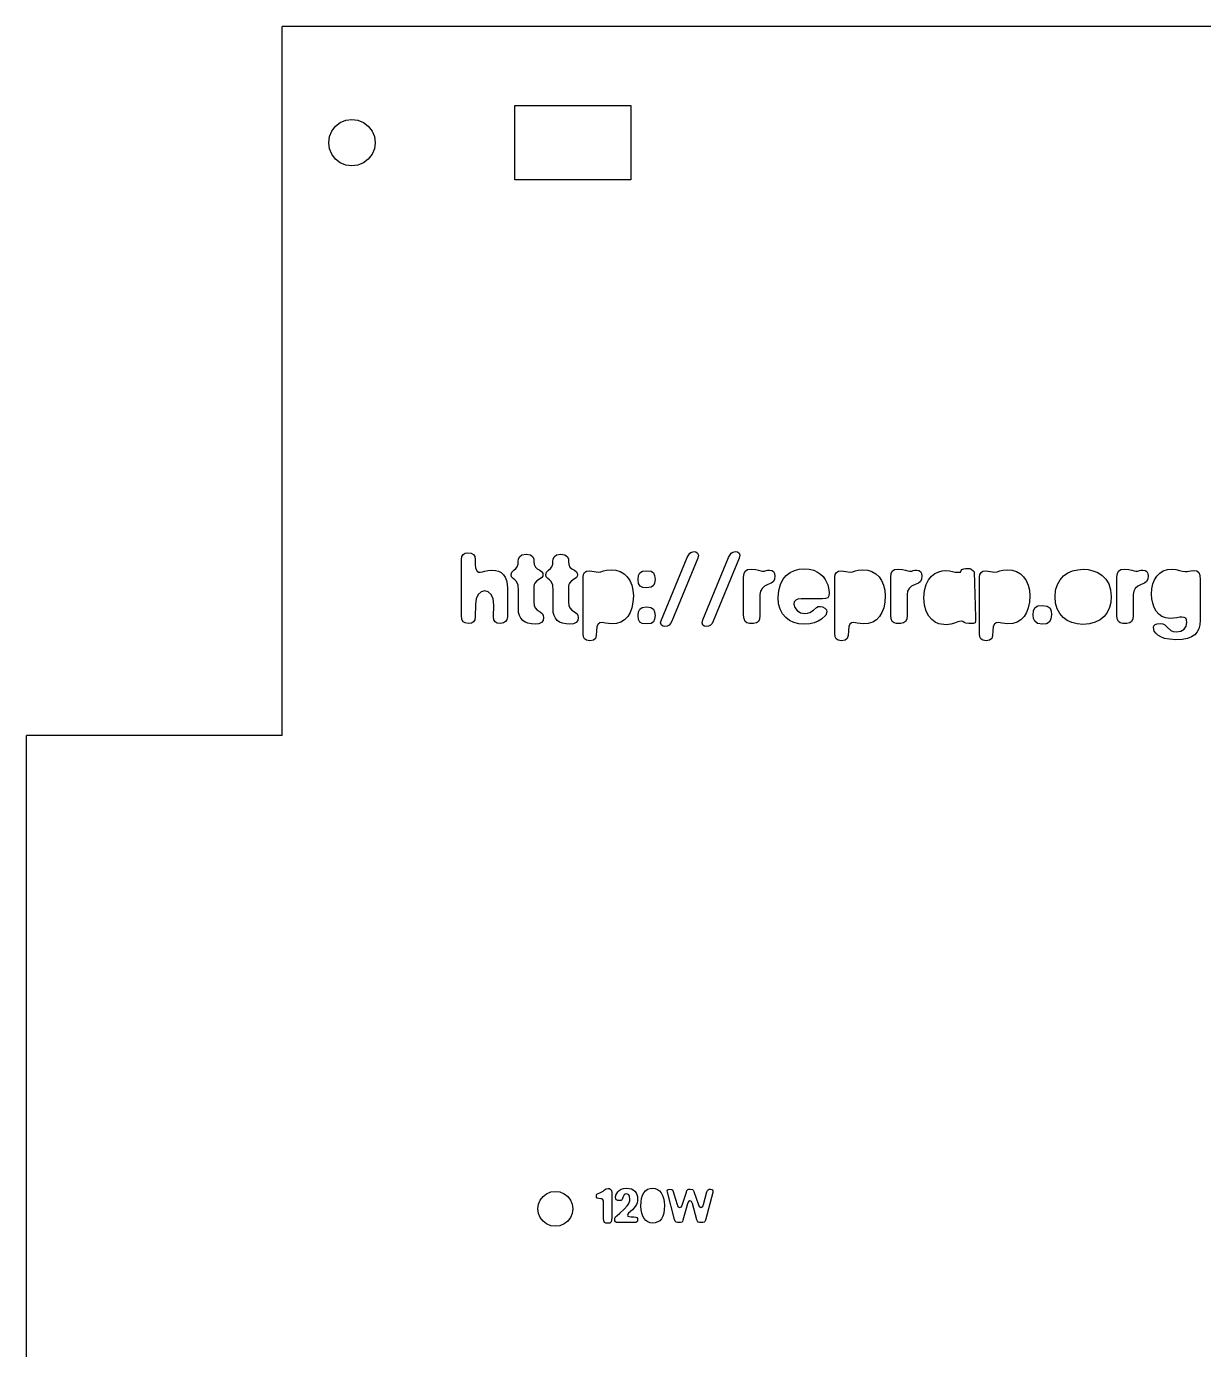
# Model space of a CAD drawing. Header units: metres. Extents: x 641 to 1235, y -1361 to -1021.
# Drawn here: x 640.9 to 742.1, y -1134.9 to -1021 of the extents above; entities that cross this region are included whole.
import ezdxf

# ---------------------------------------------------------------- set-up
doc = ezdxf.new("R2010")
doc.units = ezdxf.units.M

msp = doc.modelspace()

# ---------------------------------------------------------------- linework, layer by layer
at = {"layer": 'COMPONENT1'}
for p, q in [((690.37, -1121.31, 0), (690.47, -1121.24, 0)), ((690.47, -1121.24, 0), (690.58, -1121.14, 0)), ((690.58, -1121.14, 0), (690.72, -1121.06, 0)), ((690.72, -1121.06, 0), (690.91, -1121.02, 0)), ((690.91, -1121.02, 0), (691.01, -1121.03, 0)), ((691.01, -1121.03, 0), (691.09, -1121.07, 0)), ((691.09, -1121.07, 0), (691.15, -1121.13, 0)), ((691.15, -1121.13, 0), (691.18, -1121.2, 0)), ((691.18, -1121.2, 0), (691.21, -1121.38, 0)), ((691.73, -1121.32, 0), (691.86, -1121.2, 0)), ((691.86, -1121.2, 0), (692.02, -1121.09, 0)), ((692.02, -1121.09, 0), (692.23, -1121.02, 0)), ((692.23, -1121.02, 0), (692.49, -1121, 0)), ((692.49, -1121, 0), (692.71, -1121.01, 0)), ((692.71, -1121.01, 0), (692.9, -1121.06, 0)), ((692.9, -1121.06, 0), (693.06, -1121.14, 0)), ((693.06, -1121.14, 0), (693.2, -1121.25, 0)), ((693.2, -1121.25, 0), (693.3, -1121.38, 0)), ((693.98, -1121.38, 0), (694.13, -1121.21, 0)), ((694.13, -1121.21, 0), (694.3, -1121.09, 0)), ((694.3, -1121.09, 0), (694.51, -1121.02, 0)), ((694.51, -1121.02, 0), (694.74, -1120.99, 0)), ((694.74, -1120.99, 0), (694.96, -1121.02, 0)), ((694.96, -1121.02, 0), (695.16, -1121.1, 0)), ((695.16, -1121.1, 0), (695.33, -1121.22, 0)), ((695.33, -1121.22, 0), (695.47, -1121.4, 0)), ((695.99, -1121.22, 0), (696.02, -1121.14, 0)), ((696, -1121.33, 0), (695.99, -1121.22, 0)), ((696.02, -1121.14, 0), (696.1, -1121.1, 0)), ((696.1, -1121.1, 0), (696.21, -1121.08, 0)), ((696.21, -1121.08, 0), (696.35, -1121.1, 0)), ((696.35, -1121.1, 0), (696.44, -1121.15, 0)), ((696.44, -1121.15, 0), (696.5, -1121.27, 0)), ((696.5, -1121.27, 0), (696.55, -1121.47, 0)), ((697.63, -1121.34, 0), (697.68, -1121.2, 0)), ((697.68, -1121.2, 0), (697.75, -1121.12, 0)), ((697.75, -1121.12, 0), (697.85, -1121.09, 0)), ((697.85, -1121.09, 0), (697.96, -1121.08, 0)), ((697.96, -1121.08, 0), (698.15, -1121.12, 0)), ((698.15, -1121.12, 0), (698.22, -1121.17, 0)), ((698.22, -1121.17, 0), (698.27, -1121.28, 0)), ((698.27, -1121.28, 0), (698.67, -1122.43, 0)), ((699.4, -1121.31, 0), (699.45, -1121.2, 0)), ((699.45, -1121.2, 0), (699.51, -1121.13, 0)), ((699.51, -1121.13, 0), (699.6, -1121.09, 0)), ((699.6, -1121.09, 0), (699.71, -1121.08, 0)), ((699.71, -1121.08, 0), (699.82, -1121.1, 0)), ((699.82, -1121.1, 0), (699.89, -1121.15, 0)), ((699.89, -1121.15, 0), (699.92, -1121.23, 0)), ((699.92, -1121.23, 0), (699.9, -1121.36, 0)), ((689.89, -1121.65, 0), (689.9, -1121.58, 0)), ((689.9, -1121.77, 0), (689.89, -1121.65, 0)), ((689.9, -1121.58, 0), (689.93, -1121.52, 0)), ((689.95, -1121.84, 0), (689.9, -1121.77, 0)), ((689.93, -1121.52, 0), (690.04, -1121.45, 0)), ((690.1, -1121.89, 0), (689.95, -1121.84, 0)), ((690.04, -1121.45, 0), (690.19, -1121.39, 0)), ((690.27, -1121.9, 0), (690.1, -1121.89, 0)), ((690.19, -1121.39, 0), (690.37, -1121.31, 0)), ((690.35, -1121.91, 0), (690.27, -1121.9, 0)), ((690.41, -1121.94, 0), (690.35, -1121.91, 0)), ((690.47, -1122.03, 0), (690.41, -1121.94, 0)), ((690.5, -1122.11, 0), (690.47, -1122.03, 0)), ((690.5, -1122.32, 0), (690.5, -1122.11, 0)), ((690.5, -1123.6, 0), (690.5, -1122.32, 0)), ((691.21, -1121.38, 0), (691.21, -1121.58, 0)), ((691.21, -1121.58, 0), (691.21, -1123.55, 0)), ((691.53, -1121.8, 0), (691.57, -1121.59, 0)), ((691.55, -1121.91, 0), (691.53, -1121.8, 0)), ((691.62, -1121.99, 0), (691.55, -1121.91, 0)), ((691.57, -1121.59, 0), (691.64, -1121.45, 0)), ((691.73, -1122.04, 0), (691.62, -1121.99, 0)), ((691.64, -1121.45, 0), (691.73, -1121.32, 0)), ((691.89, -1122.06, 0), (691.73, -1122.04, 0)), ((692.02, -1122.04, 0), (691.89, -1122.06, 0)), ((692.1, -1121.98, 0), (692.02, -1122.04, 0)), ((692.15, -1121.89, 0), (692.1, -1121.98, 0)), ((692.17, -1121.79, 0), (692.15, -1121.89, 0)), ((692.21, -1121.67, 0), (692.17, -1121.79, 0)), ((692.28, -1121.57, 0), (692.21, -1121.67, 0)), ((692.37, -1121.51, 0), (692.28, -1121.57, 0)), ((692.47, -1121.49, 0), (692.37, -1121.51, 0)), ((692.58, -1121.51, 0), (692.47, -1121.49, 0)), ((692.55, -1122.5, 0), (692.65, -1122.36, 0)), ((692.67, -1121.58, 0), (692.58, -1121.51, 0)), ((692.65, -1122.36, 0), (692.72, -1122.22, 0)), ((692.74, -1121.72, 0), (692.67, -1121.58, 0)), ((692.72, -1122.22, 0), (692.76, -1122.07, 0)), ((692.77, -1121.93, 0), (692.74, -1121.72, 0)), ((692.76, -1122.07, 0), (692.77, -1121.93, 0)), ((693.33, -1122.41, 0), (693.24, -1122.56, 0)), ((693.3, -1121.38, 0), (693.38, -1121.53, 0)), ((693.39, -1122.25, 0), (693.33, -1122.41, 0)), ((693.38, -1121.53, 0), (693.42, -1121.7, 0)), ((693.43, -1122.07, 0), (693.39, -1122.25, 0)), ((693.42, -1121.7, 0), (693.44, -1121.87, 0)), ((693.44, -1121.87, 0), (693.43, -1122.07, 0)), ((693.71, -1122.54, 0), (693.73, -1122.18, 0)), ((693.73, -1122.18, 0), (693.78, -1121.87, 0)), ((693.78, -1121.87, 0), (693.86, -1121.6, 0)), ((693.86, -1121.6, 0), (693.98, -1121.38, 0)), ((695.47, -1121.4, 0), (695.59, -1121.61, 0)), ((695.59, -1121.61, 0), (695.67, -1121.86, 0)), ((695.67, -1121.86, 0), (695.73, -1122.15, 0)), ((695.73, -1122.15, 0), (695.74, -1122.47, 0)), ((696.61, -1123.68, 0), (696, -1121.33, 0)), ((696.55, -1121.47, 0), (696.84, -1122.41, 0)), ((696.84, -1122.41, 0), (696.88, -1122.51, 0)), ((697.25, -1122.52, 0), (697.29, -1122.38, 0)), ((697.29, -1122.38, 0), (697.63, -1121.34, 0)), ((697.72, -1122.33, 0), (697.34, -1123.75, 0)), ((697.78, -1122.19, 0), (697.72, -1122.33, 0)), ((697.84, -1122.12, 0), (697.78, -1122.19, 0)), ((697.9, -1122.09, 0), (697.84, -1122.12, 0)), ((697.94, -1122.09, 0), (697.9, -1122.09, 0)), ((698.01, -1122.1, 0), (697.94, -1122.09, 0)), ((698.07, -1122.15, 0), (698.01, -1122.1, 0)), ((698.16, -1122.32, 0), (698.07, -1122.15, 0)), ((698.53, -1123.72, 0), (698.16, -1122.32, 0)), ((698.67, -1122.43, 0), (698.71, -1122.52, 0)), ((699.07, -1122.51, 0), (699.1, -1122.41, 0)), ((699.1, -1122.41, 0), (699.4, -1121.31, 0)), ((699.9, -1121.36, 0), (699.28, -1123.74, 0)), ((691.21, -1123.55, 0), (691.2, -1123.76, 0)), ((691.49, -1123.57, 0), (691.54, -1123.46, 0)), ((691.54, -1123.46, 0), (691.67, -1123.33, 0)), ((691.67, -1123.33, 0), (691.91, -1123.13, 0)), ((691.91, -1123.13, 0), (692.28, -1122.8, 0)), ((692.28, -1122.8, 0), (692.55, -1122.5, 0)), ((692.59, -1123.23, 0), (692.57, -1123.31, 0)), ((692.57, -1123.31, 0), (692.6, -1123.4, 0)), ((692.66, -1123.15, 0), (692.59, -1123.23, 0)), ((692.6, -1123.4, 0), (692.71, -1123.44, 0)), ((692.99, -1122.85, 0), (692.66, -1123.15, 0)), ((692.71, -1123.44, 0), (692.88, -1123.46, 0)), ((692.88, -1123.46, 0), (693.12, -1123.46, 0)), ((693.24, -1122.56, 0), (692.99, -1122.85, 0)), ((693.12, -1123.46, 0), (693.27, -1123.48, 0)), ((693.27, -1123.48, 0), (693.37, -1123.53, 0)), ((693.37, -1123.53, 0), (693.42, -1123.61, 0)), ((693.73, -1122.86, 0), (693.71, -1122.54, 0)), ((693.79, -1123.14, 0), (693.73, -1122.86, 0)), ((693.88, -1123.39, 0), (693.79, -1123.14, 0)), ((693.99, -1123.6, 0), (693.88, -1123.39, 0)), ((695.6, -1123.41, 0), (695.49, -1123.63, 0)), ((695.68, -1123.15, 0), (695.6, -1123.41, 0)), ((695.73, -1122.84, 0), (695.68, -1123.15, 0)), ((695.74, -1122.47, 0), (695.73, -1122.84, 0)), ((696.88, -1122.51, 0), (696.92, -1122.59, 0)), ((696.92, -1122.59, 0), (696.98, -1122.63, 0)), ((696.98, -1122.63, 0), (697.05, -1122.65, 0)), ((697.05, -1122.65, 0), (697.14, -1122.64, 0)), ((697.14, -1122.64, 0), (697.2, -1122.6, 0)), ((697.2, -1122.6, 0), (697.25, -1122.52, 0)), ((698.71, -1122.52, 0), (698.76, -1122.59, 0)), ((698.76, -1122.59, 0), (698.82, -1122.63, 0)), ((698.82, -1122.63, 0), (698.89, -1122.65, 0)), ((698.89, -1122.65, 0), (698.96, -1122.63, 0)), ((698.96, -1122.63, 0), (699.02, -1122.59, 0)), ((699.02, -1122.59, 0), (699.07, -1122.51, 0)), ((690.52, -1123.81, 0), (690.5, -1123.6, 0)), ((690.58, -1123.94, 0), (690.52, -1123.81, 0)), ((690.7, -1124, 0), (690.58, -1123.94, 0)), ((690.86, -1124.01, 0), (690.7, -1124, 0)), ((691.05, -1123.99, 0), (690.86, -1124.01, 0)), ((691.15, -1123.9, 0), (691.05, -1123.99, 0)), ((691.2, -1123.76, 0), (691.15, -1123.9, 0)), ((691.48, -1123.71, 0), (691.49, -1123.57, 0)), ((691.49, -1123.81, 0), (691.48, -1123.71, 0)), ((691.54, -1123.89, 0), (691.49, -1123.81, 0)), ((691.61, -1123.94, 0), (691.54, -1123.89, 0)), ((691.72, -1123.96, 0), (691.61, -1123.94, 0)), ((693.18, -1123.96, 0), (691.72, -1123.96, 0)), ((693.28, -1123.94, 0), (693.18, -1123.96, 0)), ((693.37, -1123.9, 0), (693.28, -1123.94, 0)), ((693.42, -1123.82, 0), (693.37, -1123.9, 0)), ((693.42, -1123.61, 0), (693.44, -1123.7, 0)), ((693.44, -1123.7, 0), (693.42, -1123.82, 0)), ((694.14, -1123.77, 0), (693.99, -1123.6, 0)), ((694.31, -1123.89, 0), (694.14, -1123.77, 0)), ((694.51, -1123.97, 0), (694.31, -1123.89, 0)), ((694.72, -1124, 0), (694.51, -1123.97, 0)), ((694.96, -1123.97, 0), (694.72, -1124, 0)), ((695.17, -1123.9, 0), (694.96, -1123.97, 0)), ((695.35, -1123.79, 0), (695.17, -1123.9, 0)), ((695.49, -1123.63, 0), (695.35, -1123.79, 0)), ((696.68, -1123.84, 0), (696.61, -1123.68, 0)), ((696.76, -1123.92, 0), (696.68, -1123.84, 0)), ((696.87, -1123.95, 0), (696.76, -1123.92, 0)), ((696.99, -1123.96, 0), (696.87, -1123.95, 0)), ((697.14, -1123.95, 0), (696.99, -1123.96, 0)), ((697.24, -1123.92, 0), (697.14, -1123.95, 0)), ((697.3, -1123.85, 0), (697.24, -1123.92, 0)), ((697.34, -1123.75, 0), (697.3, -1123.85, 0)), ((698.58, -1123.84, 0), (698.53, -1123.72, 0)), ((698.65, -1123.91, 0), (698.58, -1123.84, 0)), ((698.76, -1123.95, 0), (698.65, -1123.91, 0)), ((698.91, -1123.96, 0), (698.76, -1123.95, 0)), ((699.04, -1123.95, 0), (698.91, -1123.96, 0)), ((699.15, -1123.92, 0), (699.04, -1123.95, 0)), ((699.23, -1123.86, 0), (699.15, -1123.92, 0)), ((699.28, -1123.74, 0), (699.23, -1123.86, 0))]:
    msp.add_line(p, q, dxfattribs=at)
at = {"layer": 'GROUP0'}
for p, q in [((662.86, -1082.04, 0), (662.86, -1021.04, 0)), ((816.86, -1021.04, 0), (662.86, -1021.04, 0)), ((682.86, -1027.84, 0), (692.86, -1027.84, 0)), ((682.86, -1034.24, 0), (682.86, -1027.84, 0)), ((692.86, -1027.84, 0), (692.86, -1034.24, 0)), ((668.34, -1029.11, 0), (668.86, -1029.04, 0)), ((668.86, -1029.04, 0), (669.38, -1029.11, 0)), ((666.93, -1030.52, 0), (667.13, -1030.04, 0)), ((667.13, -1030.04, 0), (667.44, -1029.63, 0)), ((667.44, -1029.63, 0), (667.86, -1029.31, 0)), ((667.86, -1029.31, 0), (668.34, -1029.11, 0)), ((669.38, -1029.11, 0), (669.86, -1029.31, 0)), ((669.86, -1029.31, 0), (670.27, -1029.63, 0)), ((670.27, -1029.63, 0), (670.59, -1030.04, 0)), ((670.59, -1030.04, 0), (670.79, -1030.52, 0)), ((666.86, -1031.04, 0), (666.93, -1030.52, 0)), ((666.93, -1031.56, 0), (666.86, -1031.04, 0)), ((670.79, -1030.52, 0), (670.86, -1031.04, 0)), ((670.86, -1031.04, 0), (670.79, -1031.56, 0)), ((667.13, -1032.04, 0), (666.93, -1031.56, 0)), ((667.44, -1032.45, 0), (667.13, -1032.04, 0)), ((667.86, -1032.77, 0), (667.44, -1032.45, 0)), ((670.27, -1032.45, 0), (669.86, -1032.77, 0)), ((670.59, -1032.04, 0), (670.27, -1032.45, 0)), ((670.79, -1031.56, 0), (670.59, -1032.04, 0)), ((668.34, -1032.97, 0), (667.86, -1032.77, 0)), ((668.86, -1033.04, 0), (668.34, -1032.97, 0)), ((669.38, -1032.97, 0), (668.86, -1033.04, 0)), ((669.86, -1032.77, 0), (669.38, -1032.97, 0)), ((692.86, -1034.24, 0), (682.86, -1034.24, 0)), ((640.86, -1185.04, 0), (640.86, -1082.04, 0)), ((662.86, -1082.04, 0), (640.86, -1082.04, 0)), ((685.97, -1121.32, 0), (686.36, -1121.27, 0)), ((686.36, -1121.27, 0), (686.75, -1121.32, 0)), ((684.86, -1122.77, 0), (684.91, -1122.38, 0)), ((684.91, -1122.38, 0), (685.06, -1122.02, 0)), ((685.06, -1122.02, 0), (685.3, -1121.71, 0)), ((685.3, -1121.71, 0), (685.61, -1121.47, 0)), ((685.61, -1121.47, 0), (685.97, -1121.32, 0)), ((686.75, -1121.32, 0), (687.11, -1121.47, 0)), ((687.11, -1121.47, 0), (687.42, -1121.71, 0)), ((687.42, -1121.71, 0), (687.66, -1122.02, 0)), ((687.66, -1122.02, 0), (687.81, -1122.38, 0)), ((687.81, -1122.38, 0), (687.86, -1122.77, 0)), ((684.91, -1123.16, 0), (684.86, -1122.77, 0)), ((685.06, -1123.52, 0), (684.91, -1123.16, 0)), ((685.3, -1123.83, 0), (685.06, -1123.52, 0)), ((687.66, -1123.52, 0), (687.42, -1123.83, 0)), ((687.81, -1123.16, 0), (687.66, -1123.52, 0)), ((687.86, -1122.77, 0), (687.81, -1123.16, 0)), ((685.61, -1124.07, 0), (685.3, -1123.83, 0)), ((685.97, -1124.22, 0), (685.61, -1124.07, 0)), ((686.36, -1124.27, 0), (685.97, -1124.22, 0)), ((686.75, -1124.22, 0), (686.36, -1124.27, 0)), ((687.11, -1124.07, 0), (686.75, -1124.22, 0)), ((687.42, -1123.83, 0), (687.11, -1124.07, 0))]:
    msp.add_line(p, q, dxfattribs=at)
at = {"layer": 'GROUP2'}
for p, q in [((678.28, -1066.9, 0), (678.31, -1066.65, 0)), ((678.31, -1066.65, 0), (678.42, -1066.47, 0)), ((678.42, -1066.47, 0), (678.59, -1066.37, 0)), ((678.59, -1066.37, 0), (678.84, -1066.33, 0)), ((678.84, -1066.33, 0), (679.13, -1066.37, 0)), ((679.13, -1066.37, 0), (679.32, -1066.47, 0)), ((679.32, -1066.47, 0), (679.44, -1066.64, 0)), ((679.44, -1066.64, 0), (679.47, -1066.9, 0)), ((683.27, -1066.67, 0), (683.48, -1066.5, 0)), ((683.48, -1066.5, 0), (683.85, -1066.43, 0)), ((683.85, -1066.43, 0), (684.21, -1066.5, 0)), ((684.21, -1066.5, 0), (684.42, -1066.66, 0)), ((686.25, -1066.67, 0), (686.46, -1066.5, 0)), ((686.46, -1066.5, 0), (686.83, -1066.43, 0)), ((686.83, -1066.43, 0), (687.19, -1066.5, 0)), ((687.19, -1066.5, 0), (687.4, -1066.66, 0)), ((697.71, -1066.73, 0), (697.92, -1066.37, 0)), ((697.92, -1066.37, 0), (698.08, -1066.26, 0)), ((698.08, -1066.26, 0), (698.29, -1066.22, 0)), ((698.29, -1066.22, 0), (698.46, -1066.25, 0)), ((698.46, -1066.25, 0), (698.6, -1066.35, 0)), ((698.6, -1066.35, 0), (698.67, -1066.53, 0)), ((698.67, -1066.53, 0), (698.62, -1066.8, 0)), ((701.27, -1066.73, 0), (701.48, -1066.37, 0)), ((701.48, -1066.37, 0), (701.64, -1066.26, 0)), ((701.64, -1066.26, 0), (701.85, -1066.22, 0)), ((701.85, -1066.22, 0), (702.02, -1066.25, 0)), ((702.02, -1066.25, 0), (702.16, -1066.35, 0)), ((702.16, -1066.35, 0), (702.23, -1066.53, 0)), ((702.23, -1066.53, 0), (702.18, -1066.8, 0)), ((678.28, -1071.73, 0), (678.28, -1066.9, 0)), ((679.47, -1066.9, 0), (679.47, -1067.3, 0)), ((679.47, -1067.3, 0), (679.5, -1067.66, 0)), ((679.5, -1067.66, 0), (679.62, -1067.91, 0)), ((682.78, -1067.82, 0), (682.96, -1067.67, 0)), ((682.96, -1067.67, 0), (683.08, -1067.54, 0)), ((683.08, -1067.54, 0), (683.15, -1067.3, 0)), ((683.15, -1067.3, 0), (683.16, -1067.06, 0)), ((683.16, -1067.06, 0), (683.18, -1066.88, 0)), ((683.18, -1066.88, 0), (683.27, -1066.67, 0)), ((684.42, -1066.66, 0), (684.5, -1066.88, 0)), ((684.5, -1066.88, 0), (684.52, -1067.08, 0)), ((684.52, -1067.08, 0), (684.54, -1067.34, 0)), ((684.54, -1067.34, 0), (684.64, -1067.57, 0)), ((684.64, -1067.57, 0), (684.8, -1067.7, 0)), ((684.8, -1067.7, 0), (685.02, -1067.81, 0)), ((685.76, -1067.82, 0), (685.94, -1067.67, 0)), ((685.94, -1067.67, 0), (686.06, -1067.54, 0)), ((686.06, -1067.54, 0), (686.14, -1067.3, 0)), ((686.14, -1067.06, 0), (686.16, -1066.88, 0)), ((686.14, -1067.3, 0), (686.14, -1067.06, 0)), ((686.16, -1066.88, 0), (686.25, -1066.67, 0)), ((687.4, -1066.66, 0), (687.48, -1066.88, 0)), ((687.48, -1066.88, 0), (687.5, -1067.08, 0)), ((687.5, -1067.08, 0), (687.52, -1067.34, 0)), ((687.52, -1067.34, 0), (687.62, -1067.57, 0)), ((687.62, -1067.57, 0), (687.78, -1067.7, 0)), ((687.78, -1067.7, 0), (688, -1067.81, 0)), ((690.76, -1067.82, 0), (691.16, -1067.79, 0)), ((691.16, -1067.79, 0), (691.57, -1067.82, 0)), ((695.49, -1072.08, 0), (697.71, -1066.73, 0)), ((698.62, -1066.8, 0), (696.39, -1072.2, 0)), ((699.05, -1072.08, 0), (701.27, -1066.73, 0)), ((702.18, -1066.8, 0), (699.95, -1072.2, 0)), ((702.69, -1067.9, 0), (702.89, -1067.77, 0)), ((702.89, -1067.77, 0), (703.22, -1067.72, 0)), ((703.22, -1067.72, 0), (703.58, -1067.75, 0)), ((703.58, -1067.75, 0), (703.84, -1067.82, 0)), ((706.93, -1067.84, 0), (707.34, -1067.74, 0)), ((707.34, -1067.74, 0), (707.76, -1067.7, 0)), ((707.76, -1067.7, 0), (708.21, -1067.74, 0)), ((708.21, -1067.74, 0), (708.59, -1067.83, 0)), ((712.42, -1067.82, 0), (712.81, -1067.79, 0)), ((712.81, -1067.79, 0), (713.23, -1067.82, 0)), ((715.35, -1067.9, 0), (715.55, -1067.77, 0)), ((715.55, -1067.77, 0), (715.88, -1067.72, 0)), ((715.88, -1067.72, 0), (716.23, -1067.75, 0)), ((716.23, -1067.75, 0), (716.49, -1067.82, 0)), ((721.28, -1067.84, 0), (721.34, -1067.77, 0)), ((721.34, -1067.77, 0), (721.51, -1067.7, 0)), ((721.51, -1067.7, 0), (721.65, -1067.68, 0)), ((721.65, -1067.68, 0), (722.01, -1067.68, 0)), ((722.01, -1067.68, 0), (722.12, -1067.73, 0)), ((722.12, -1067.73, 0), (722.27, -1067.84, 0)), ((724.86, -1067.82, 0), (725.25, -1067.79, 0)), ((725.25, -1067.79, 0), (725.67, -1067.82, 0)), ((730.86, -1067.88, 0), (731.3, -1067.78, 0)), ((731.3, -1067.78, 0), (731.76, -1067.74, 0)), ((731.76, -1067.74, 0), (732.19, -1067.77, 0)), ((732.19, -1067.77, 0), (732.61, -1067.87, 0)), ((734.81, -1067.9, 0), (735.01, -1067.77, 0)), ((735.01, -1067.77, 0), (735.34, -1067.72, 0)), ((735.34, -1067.72, 0), (735.69, -1067.75, 0)), ((735.69, -1067.75, 0), (735.95, -1067.82, 0)), ((738.66, -1067.89, 0), (739.02, -1067.77, 0)), ((739.02, -1067.77, 0), (739.43, -1067.73, 0)), ((739.43, -1067.73, 0), (739.75, -1067.77, 0)), ((739.75, -1067.77, 0), (740.05, -1067.84, 0)), ((679.62, -1067.91, 0), (679.74, -1067.98, 0)), ((679.74, -1067.98, 0), (679.9, -1068, 0)), ((679.9, -1068, 0), (680.09, -1067.97, 0)), ((680.09, -1067.97, 0), (680.29, -1067.91, 0)), ((680.29, -1067.91, 0), (680.54, -1067.84, 0)), ((680.54, -1067.84, 0), (680.88, -1067.81, 0)), ((680.88, -1067.81, 0), (681.2, -1067.84, 0)), ((681.2, -1067.84, 0), (681.47, -1067.91, 0)), ((681.47, -1067.91, 0), (681.71, -1068.03, 0)), ((681.71, -1068.03, 0), (681.9, -1068.21, 0)), ((681.9, -1068.21, 0), (682.05, -1068.43, 0)), ((682.05, -1068.43, 0), (682.15, -1068.7, 0)), ((682.15, -1068.7, 0), (682.21, -1069.02, 0)), ((682.55, -1068.19, 0), (682.62, -1067.99, 0)), ((682.6, -1068.39, 0), (682.55, -1068.19, 0)), ((682.72, -1068.54, 0), (682.6, -1068.39, 0)), ((682.62, -1067.99, 0), (682.78, -1067.82, 0)), ((682.87, -1068.66, 0), (682.72, -1068.54, 0)), ((683.01, -1068.79, 0), (682.87, -1068.66, 0)), ((683.15, -1069.11, 0), (683.01, -1068.79, 0)), ((684.59, -1068.93, 0), (684.54, -1069.06, 0)), ((684.76, -1068.73, 0), (684.59, -1068.93, 0)), ((685, -1068.59, 0), (684.76, -1068.73, 0)), ((685.2, -1068.45, 0), (685, -1068.59, 0)), ((685.02, -1067.81, 0), (685.21, -1067.96, 0)), ((685.27, -1068.35, 0), (685.2, -1068.45, 0)), ((685.21, -1067.96, 0), (685.27, -1068.07, 0)), ((685.27, -1068.07, 0), (685.29, -1068.21, 0)), ((685.29, -1068.21, 0), (685.27, -1068.35, 0)), ((685.53, -1068.19, 0), (685.6, -1067.99, 0)), ((685.58, -1068.39, 0), (685.53, -1068.19, 0)), ((685.7, -1068.54, 0), (685.58, -1068.39, 0)), ((685.6, -1067.99, 0), (685.76, -1067.82, 0)), ((685.85, -1068.66, 0), (685.7, -1068.54, 0)), ((685.99, -1068.79, 0), (685.85, -1068.66, 0)), ((686.13, -1069.11, 0), (685.99, -1068.79, 0)), ((687.57, -1068.93, 0), (687.52, -1069.06, 0)), ((687.74, -1068.73, 0), (687.57, -1068.93, 0)), ((687.98, -1068.59, 0), (687.74, -1068.73, 0)), ((688.18, -1068.45, 0), (687.98, -1068.59, 0)), ((688, -1067.81, 0), (688.19, -1067.96, 0)), ((688.25, -1068.35, 0), (688.18, -1068.45, 0)), ((688.19, -1067.96, 0), (688.25, -1068.07, 0)), ((688.25, -1068.07, 0), (688.27, -1068.21, 0)), ((688.27, -1068.21, 0), (688.25, -1068.35, 0)), ((688.75, -1068.4, 0), (688.78, -1068.18, 0)), ((688.75, -1073.29, 0), (688.75, -1068.4, 0)), ((688.78, -1068.18, 0), (688.88, -1068.02, 0)), ((688.88, -1068.02, 0), (689.05, -1067.92, 0)), ((689.05, -1067.92, 0), (689.29, -1067.89, 0)), ((689.29, -1067.89, 0), (689.7, -1067.94, 0)), ((689.7, -1067.94, 0), (690.05, -1068, 0)), ((690.05, -1068, 0), (690.28, -1067.97, 0)), ((690.28, -1067.97, 0), (690.5, -1067.89, 0)), ((690.5, -1067.89, 0), (690.76, -1067.82, 0)), ((691.57, -1067.82, 0), (691.94, -1067.94, 0)), ((691.94, -1067.94, 0), (692.27, -1068.14, 0)), ((692.27, -1068.14, 0), (692.55, -1068.4, 0)), ((692.55, -1068.4, 0), (692.77, -1068.72, 0)), ((692.77, -1068.72, 0), (692.94, -1069.11, 0)), ((693.48, -1068.61, 0), (693.51, -1068.29, 0)), ((693.52, -1068.98, 0), (693.48, -1068.61, 0)), ((693.51, -1068.29, 0), (693.63, -1068.06, 0)), ((693.63, -1068.06, 0), (693.85, -1067.92, 0)), ((693.85, -1067.92, 0), (694.21, -1067.87, 0)), ((694.21, -1067.87, 0), (694.59, -1067.92, 0)), ((694.59, -1067.92, 0), (694.8, -1068.06, 0)), ((694.8, -1068.06, 0), (694.9, -1068.29, 0)), ((694.9, -1068.93, 0), (694.8, -1069.15, 0)), ((694.9, -1068.29, 0), (694.94, -1068.61, 0)), ((694.94, -1068.61, 0), (694.9, -1068.93, 0)), ((702.55, -1068.41, 0), (702.59, -1068.11, 0)), ((702.55, -1071.7, 0), (702.55, -1068.41, 0)), ((702.59, -1068.11, 0), (702.69, -1067.9, 0)), ((703.84, -1067.82, 0), (704.03, -1067.89, 0)), ((704.03, -1067.89, 0), (704.19, -1067.92, 0)), ((704.19, -1067.92, 0), (704.36, -1067.9, 0)), ((704.36, -1067.9, 0), (704.49, -1067.86, 0)), ((704.49, -1067.86, 0), (704.62, -1067.83, 0)), ((704.62, -1067.83, 0), (704.79, -1067.81, 0)), ((704.79, -1067.81, 0), (704.98, -1067.84, 0)), ((705.12, -1068.8, 0), (704.94, -1068.94, 0)), ((704.98, -1067.84, 0), (705.12, -1067.94, 0)), ((705.12, -1067.94, 0), (705.2, -1068.1, 0)), ((705.2, -1068.6, 0), (705.12, -1068.8, 0)), ((705.2, -1068.1, 0), (705.23, -1068.32, 0)), ((705.23, -1068.32, 0), (705.2, -1068.6, 0)), ((705.72, -1069.04, 0), (705.94, -1068.61, 0)), ((705.94, -1068.61, 0), (706.22, -1068.27, 0)), ((706.22, -1068.27, 0), (706.55, -1068.02, 0)), ((706.55, -1068.02, 0), (706.93, -1067.84, 0)), ((708.59, -1067.83, 0), (708.91, -1067.98, 0)), ((708.91, -1067.98, 0), (709.18, -1068.16, 0)), ((709.18, -1068.16, 0), (709.39, -1068.37, 0)), ((709.39, -1068.37, 0), (709.56, -1068.61, 0)), ((709.56, -1068.61, 0), (709.79, -1069.08, 0)), ((710.41, -1068.4, 0), (710.44, -1068.18, 0)), ((710.41, -1073.29, 0), (710.41, -1068.4, 0)), ((710.44, -1068.18, 0), (710.54, -1068.02, 0)), ((710.54, -1068.02, 0), (710.71, -1067.92, 0)), ((710.71, -1067.92, 0), (710.95, -1067.89, 0)), ((710.95, -1067.89, 0), (711.35, -1067.94, 0)), ((711.35, -1067.94, 0), (711.71, -1068, 0)), ((711.71, -1068, 0), (711.94, -1067.97, 0)), ((711.94, -1067.97, 0), (712.16, -1067.89, 0)), ((712.16, -1067.89, 0), (712.42, -1067.82, 0)), ((713.23, -1067.82, 0), (713.6, -1067.94, 0)), ((713.6, -1067.94, 0), (713.93, -1068.14, 0)), ((713.93, -1068.14, 0), (714.21, -1068.4, 0)), ((714.21, -1068.4, 0), (714.43, -1068.72, 0)), ((714.43, -1068.72, 0), (714.6, -1069.11, 0)), ((715.21, -1068.41, 0), (715.25, -1068.11, 0)), ((715.21, -1071.7, 0), (715.21, -1068.41, 0)), ((715.25, -1068.11, 0), (715.35, -1067.9, 0)), ((716.49, -1067.82, 0), (716.69, -1067.89, 0)), ((716.69, -1067.89, 0), (716.85, -1067.92, 0)), ((716.85, -1067.92, 0), (717.02, -1067.9, 0)), ((717.02, -1067.9, 0), (717.15, -1067.86, 0)), ((717.15, -1067.86, 0), (717.28, -1067.83, 0)), ((717.28, -1067.83, 0), (717.45, -1067.81, 0)), ((717.45, -1067.81, 0), (717.64, -1067.84, 0)), ((717.77, -1068.8, 0), (717.6, -1068.94, 0)), ((717.64, -1067.84, 0), (717.78, -1067.94, 0)), ((717.86, -1068.6, 0), (717.77, -1068.8, 0)), ((717.78, -1067.94, 0), (717.86, -1068.1, 0)), ((717.86, -1068.1, 0), (717.89, -1068.32, 0)), ((717.89, -1068.32, 0), (717.86, -1068.6, 0)), ((718.25, -1069.05, 0), (718.47, -1068.64, 0)), ((718.47, -1068.64, 0), (718.73, -1068.33, 0)), ((718.73, -1068.33, 0), (719.02, -1068.11, 0)), ((719.02, -1068.11, 0), (719.34, -1067.96, 0)), ((719.34, -1067.96, 0), (719.65, -1067.89, 0)), ((719.65, -1067.89, 0), (719.95, -1067.86, 0)), ((719.95, -1067.86, 0), (720.28, -1067.88, 0)), ((720.28, -1067.88, 0), (720.54, -1067.93, 0)), ((720.54, -1067.93, 0), (720.75, -1067.98, 0)), ((720.75, -1067.98, 0), (720.97, -1068, 0)), ((720.97, -1068, 0), (721.12, -1067.99, 0)), ((721.12, -1067.99, 0), (721.21, -1067.98, 0)), ((721.21, -1067.98, 0), (721.28, -1067.84, 0)), ((722.27, -1067.84, 0), (722.39, -1067.95, 0)), ((722.39, -1067.95, 0), (722.5, -1071.86, 0)), ((722.84, -1068.4, 0), (722.88, -1068.18, 0)), ((722.84, -1073.29, 0), (722.84, -1068.4, 0)), ((722.88, -1068.18, 0), (722.98, -1068.02, 0)), ((722.98, -1068.02, 0), (723.15, -1067.92, 0)), ((723.15, -1067.92, 0), (723.39, -1067.89, 0)), ((723.39, -1067.89, 0), (723.79, -1067.94, 0)), ((723.79, -1067.94, 0), (724.14, -1068, 0)), ((724.14, -1068, 0), (724.38, -1067.97, 0)), ((724.38, -1067.97, 0), (724.59, -1067.89, 0)), ((724.59, -1067.89, 0), (724.86, -1067.82, 0)), ((725.67, -1067.82, 0), (726.04, -1067.94, 0)), ((726.04, -1067.94, 0), (726.37, -1068.14, 0)), ((726.37, -1068.14, 0), (726.65, -1068.4, 0)), ((726.65, -1068.4, 0), (726.87, -1068.72, 0)), ((726.87, -1068.72, 0), (727.03, -1069.11, 0)), ((729.55, -1069.05, 0), (729.79, -1068.64, 0)), ((729.79, -1068.64, 0), (730.09, -1068.31, 0)), ((730.09, -1068.31, 0), (730.46, -1068.06, 0)), ((730.46, -1068.06, 0), (730.86, -1067.88, 0)), ((732.61, -1067.87, 0), (733.03, -1068.03, 0)), ((733.03, -1068.03, 0), (733.4, -1068.27, 0)), ((733.4, -1068.27, 0), (733.72, -1068.59, 0)), ((733.72, -1068.59, 0), (733.97, -1068.99, 0)), ((734.67, -1068.41, 0), (734.71, -1068.11, 0)), ((734.67, -1071.7, 0), (734.67, -1068.41, 0)), ((734.71, -1068.11, 0), (734.81, -1067.9, 0)), ((735.95, -1067.82, 0), (736.15, -1067.89, 0)), ((736.15, -1067.89, 0), (736.31, -1067.92, 0)), ((736.31, -1067.92, 0), (736.48, -1067.9, 0)), ((736.48, -1067.9, 0), (736.61, -1067.86, 0)), ((736.61, -1067.86, 0), (736.74, -1067.83, 0)), ((736.74, -1067.83, 0), (736.91, -1067.81, 0)), ((736.91, -1067.81, 0), (737.1, -1067.84, 0)), ((737.23, -1068.8, 0), (737.06, -1068.94, 0)), ((737.1, -1067.84, 0), (737.24, -1067.94, 0)), ((737.32, -1068.6, 0), (737.23, -1068.8, 0)), ((737.24, -1067.94, 0), (737.32, -1068.1, 0)), ((737.32, -1068.1, 0), (737.35, -1068.32, 0)), ((737.35, -1068.32, 0), (737.32, -1068.6, 0)), ((737.77, -1069.01, 0), (737.91, -1068.64, 0)), ((737.91, -1068.64, 0), (738.11, -1068.33, 0)), ((738.11, -1068.33, 0), (738.36, -1068.08, 0)), ((738.36, -1068.08, 0), (738.66, -1067.89, 0)), ((740.05, -1067.84, 0), (740.32, -1067.91, 0)), ((740.32, -1067.91, 0), (740.55, -1067.94, 0)), ((740.55, -1067.94, 0), (740.71, -1067.93, 0)), ((740.71, -1067.93, 0), (740.86, -1067.9, 0)), ((740.86, -1067.9, 0), (741.03, -1067.87, 0)), ((741.03, -1067.87, 0), (741.26, -1067.86, 0)), ((741.26, -1067.86, 0), (741.54, -1067.89, 0)), ((741.54, -1067.89, 0), (741.72, -1068.01, 0)), ((741.72, -1068.01, 0), (741.81, -1068.25, 0)), ((741.81, -1068.25, 0), (741.84, -1068.65, 0)), ((741.84, -1068.65, 0), (741.84, -1072.13, 0)), ((679.71, -1069.91, 0), (679.55, -1070.29, 0)), ((679.97, -1069.67, 0), (679.71, -1069.91, 0)), ((680.3, -1069.59, 0), (679.97, -1069.67, 0)), ((680.59, -1069.67, 0), (680.3, -1069.59, 0)), ((680.84, -1069.9, 0), (680.59, -1069.67, 0)), ((681, -1070.29, 0), (680.84, -1069.9, 0)), ((682.21, -1069.02, 0), (682.24, -1069.39, 0)), ((682.24, -1069.39, 0), (682.24, -1071.84, 0)), ((683.18, -1069.58, 0), (683.15, -1069.11, 0)), ((683.18, -1071.16, 0), (683.18, -1069.58, 0)), ((684.54, -1069.06, 0), (684.52, -1069.19, 0)), ((684.52, -1069.19, 0), (684.52, -1069.33, 0)), ((684.52, -1069.33, 0), (684.52, -1069.53, 0)), ((684.52, -1069.53, 0), (684.52, -1070.55, 0)), ((686.16, -1069.58, 0), (686.13, -1069.11, 0)), ((686.16, -1071.16, 0), (686.16, -1069.58, 0)), ((687.52, -1069.06, 0), (687.5, -1069.19, 0)), ((687.5, -1069.19, 0), (687.5, -1069.33, 0)), ((687.5, -1069.33, 0), (687.5, -1069.53, 0)), ((687.5, -1069.53, 0), (687.5, -1070.55, 0)), ((692.94, -1069.11, 0), (693.04, -1069.55, 0)), ((693.04, -1069.55, 0), (693.07, -1070.04, 0)), ((693.07, -1070.04, 0), (693.04, -1070.58, 0)), ((693.65, -1069.19, 0), (693.52, -1068.98, 0)), ((693.88, -1069.3, 0), (693.65, -1069.19, 0)), ((694.21, -1069.33, 0), (693.88, -1069.3, 0)), ((694.59, -1069.29, 0), (694.21, -1069.33, 0)), ((694.8, -1069.15, 0), (694.59, -1069.29, 0)), ((704.01, -1069.63, 0), (703.96, -1069.92, 0)), ((703.96, -1069.92, 0), (703.96, -1071.73, 0)), ((704.14, -1069.39, 0), (704.01, -1069.63, 0)), ((704.35, -1069.19, 0), (704.14, -1069.39, 0)), ((704.65, -1069.06, 0), (704.35, -1069.19, 0)), ((704.94, -1068.94, 0), (704.65, -1069.06, 0)), ((705.53, -1070.18, 0), (705.58, -1069.56, 0)), ((705.58, -1069.56, 0), (705.72, -1069.04, 0)), ((709.79, -1069.08, 0), (709.9, -1069.5, 0)), ((709.89, -1070.04, 0), (709.79, -1070.19, 0)), ((709.93, -1069.78, 0), (709.89, -1070.04, 0)), ((709.9, -1069.5, 0), (709.93, -1069.78, 0)), ((714.6, -1069.11, 0), (714.7, -1069.55, 0)), ((714.7, -1069.55, 0), (714.73, -1070.04, 0)), ((714.73, -1070.04, 0), (714.7, -1070.58, 0)), ((716.66, -1069.63, 0), (716.62, -1069.92, 0)), ((716.62, -1069.92, 0), (716.62, -1071.73, 0)), ((716.79, -1069.39, 0), (716.66, -1069.63, 0)), ((717.01, -1069.19, 0), (716.79, -1069.39, 0)), ((717.31, -1069.06, 0), (717.01, -1069.19, 0)), ((717.6, -1068.94, 0), (717.31, -1069.06, 0)), ((718.07, -1070.2, 0), (718.11, -1069.56, 0)), ((718.11, -1069.56, 0), (718.25, -1069.05, 0)), ((727.03, -1069.11, 0), (727.14, -1069.55, 0)), ((727.14, -1069.55, 0), (727.17, -1070.04, 0)), ((727.17, -1070.04, 0), (727.14, -1070.58, 0)), ((729.35, -1070.12, 0), (729.4, -1069.54, 0)), ((729.4, -1069.54, 0), (729.55, -1069.05, 0)), ((733.97, -1068.99, 0), (734.13, -1069.5, 0)), ((734.13, -1069.5, 0), (734.19, -1070.1, 0)), ((736.12, -1069.63, 0), (736.08, -1069.92, 0)), ((736.08, -1069.92, 0), (736.08, -1071.73, 0)), ((736.25, -1069.39, 0), (736.12, -1069.63, 0)), ((736.47, -1069.19, 0), (736.25, -1069.39, 0)), ((736.77, -1069.06, 0), (736.47, -1069.19, 0)), ((737.06, -1068.94, 0), (736.77, -1069.06, 0)), ((737.65, -1069.88, 0), (737.68, -1069.42, 0)), ((737.67, -1070.28, 0), (737.65, -1069.88, 0)), ((737.68, -1069.42, 0), (737.77, -1069.01, 0)), ((679.49, -1070.77, 0), (679.47, -1071.84, 0)), ((679.55, -1070.29, 0), (679.49, -1070.77, 0)), ((681.06, -1070.82, 0), (681, -1070.29, 0)), ((681.04, -1071.84, 0), (681.06, -1070.82, 0)), ((683.2, -1071.47, 0), (683.18, -1071.16, 0)), ((684.52, -1070.55, 0), (684.54, -1070.87, 0)), ((684.54, -1070.87, 0), (684.62, -1071.07, 0)), ((684.62, -1071.07, 0), (684.79, -1071.25, 0)), ((686.18, -1071.47, 0), (686.16, -1071.16, 0)), ((687.5, -1070.55, 0), (687.52, -1070.87, 0)), ((687.52, -1070.87, 0), (687.6, -1071.07, 0)), ((687.6, -1071.07, 0), (687.77, -1071.25, 0)), ((692.95, -1071.05, 0), (692.8, -1071.46, 0)), ((693.04, -1070.58, 0), (692.95, -1071.05, 0)), ((693.51, -1071.4, 0), (693.62, -1071.17, 0)), ((693.62, -1071.17, 0), (693.84, -1071.03, 0)), ((693.84, -1071.03, 0), (694.2, -1070.98, 0)), ((694.2, -1070.98, 0), (694.57, -1071.03, 0)), ((694.57, -1071.03, 0), (694.79, -1071.17, 0)), ((694.79, -1071.17, 0), (694.9, -1071.4, 0)), ((705.57, -1070.71, 0), (705.53, -1070.18, 0)), ((705.7, -1071.17, 0), (705.57, -1070.71, 0)), ((705.91, -1071.57, 0), (705.7, -1071.17, 0)), ((706.92, -1070.55, 0), (706.88, -1070.75, 0)), ((706.88, -1070.75, 0), (706.96, -1071.04, 0)), ((707.04, -1070.4, 0), (706.92, -1070.55, 0)), ((706.96, -1071.04, 0), (707.17, -1071.3, 0)), ((707.23, -1070.32, 0), (707.04, -1070.4, 0)), ((707.5, -1070.29, 0), (707.23, -1070.32, 0)), ((708.92, -1070.29, 0), (707.5, -1070.29, 0)), ((708.58, -1071.25, 0), (708.84, -1071.04, 0)), ((708.84, -1071.04, 0), (708.97, -1070.96, 0)), ((709.33, -1070.29, 0), (708.92, -1070.29, 0)), ((708.97, -1070.96, 0), (709.14, -1070.94, 0)), ((709.14, -1070.94, 0), (709.35, -1070.98, 0)), ((709.6, -1070.26, 0), (709.33, -1070.29, 0)), ((709.35, -1070.98, 0), (709.54, -1071.09, 0)), ((709.54, -1071.09, 0), (709.68, -1071.24, 0)), ((709.79, -1070.19, 0), (709.6, -1070.26, 0)), ((714.61, -1071.05, 0), (714.46, -1071.46, 0)), ((714.7, -1070.58, 0), (714.61, -1071.05, 0)), ((718.11, -1070.84, 0), (718.07, -1070.2, 0)), ((718.26, -1071.36, 0), (718.11, -1070.84, 0)), ((727.05, -1071.05, 0), (726.9, -1071.46, 0)), ((727.14, -1070.58, 0), (727.05, -1071.05, 0)), ((727.51, -1071.29, 0), (727.64, -1071.04, 0)), ((727.64, -1071.04, 0), (727.87, -1070.9, 0)), ((727.87, -1070.9, 0), (728.25, -1070.85, 0)), ((728.25, -1070.85, 0), (728.68, -1070.92, 0)), ((728.68, -1070.92, 0), (728.92, -1071.09, 0)), ((728.92, -1071.09, 0), (729.02, -1071.34, 0)), ((729.4, -1070.66, 0), (729.35, -1070.12, 0)), ((729.54, -1071.14, 0), (729.4, -1070.66, 0)), ((729.75, -1071.55, 0), (729.54, -1071.14, 0)), ((734.04, -1071.04, 0), (733.84, -1071.45, 0)), ((734.15, -1070.59, 0), (734.04, -1071.04, 0)), ((734.19, -1070.1, 0), (734.15, -1070.59, 0)), ((737.75, -1070.67, 0), (737.67, -1070.28, 0)), ((737.87, -1071.03, 0), (737.75, -1070.67, 0)), ((738.04, -1071.34, 0), (737.87, -1071.03, 0)), ((678.31, -1072.06, 0), (678.28, -1071.73, 0)), ((678.42, -1072.26, 0), (678.31, -1072.06, 0)), ((678.6, -1072.36, 0), (678.42, -1072.26, 0)), ((679.33, -1072.27, 0), (679.14, -1072.38, 0)), ((679.44, -1072.09, 0), (679.33, -1072.27, 0)), ((679.47, -1071.84, 0), (679.44, -1072.09, 0)), ((681.07, -1072.09, 0), (681.04, -1071.84, 0)), ((681.17, -1072.27, 0), (681.07, -1072.09, 0)), ((681.35, -1072.38, 0), (681.17, -1072.27, 0)), ((682.08, -1072.25, 0), (681.89, -1072.36, 0)), ((682.2, -1072.08, 0), (682.08, -1072.25, 0)), ((682.24, -1071.84, 0), (682.2, -1072.08, 0)), ((683.27, -1071.73, 0), (683.2, -1071.47, 0)), ((683.39, -1071.96, 0), (683.27, -1071.73, 0)), ((683.55, -1072.14, 0), (683.39, -1071.96, 0)), ((683.75, -1072.28, 0), (683.55, -1072.14, 0)), ((684, -1072.38, 0), (683.75, -1072.28, 0)), ((684.79, -1071.25, 0), (685.04, -1071.4, 0)), ((685.17, -1072.32, 0), (684.95, -1072.43, 0)), ((685.04, -1071.4, 0), (685.25, -1071.59, 0)), ((685.3, -1072.15, 0), (685.17, -1072.32, 0)), ((685.25, -1071.59, 0), (685.32, -1071.73, 0)), ((685.34, -1071.9, 0), (685.3, -1072.15, 0)), ((685.32, -1071.73, 0), (685.34, -1071.9, 0)), ((686.25, -1071.73, 0), (686.18, -1071.47, 0)), ((686.37, -1071.96, 0), (686.25, -1071.73, 0)), ((686.53, -1072.14, 0), (686.37, -1071.96, 0)), ((686.73, -1072.28, 0), (686.53, -1072.14, 0)), ((686.98, -1072.38, 0), (686.73, -1072.28, 0)), ((687.77, -1071.25, 0), (688.02, -1071.4, 0)), ((688.15, -1072.32, 0), (687.93, -1072.43, 0)), ((688.02, -1071.4, 0), (688.23, -1071.59, 0)), ((688.28, -1072.15, 0), (688.15, -1072.32, 0)), ((688.23, -1071.59, 0), (688.3, -1071.73, 0)), ((688.32, -1071.9, 0), (688.28, -1072.15, 0)), ((688.3, -1071.73, 0), (688.32, -1071.9, 0)), ((690.38, -1072.32, 0), (690.19, -1072.36, 0)), ((690.68, -1072.38, 0), (690.38, -1072.32, 0)), ((692, -1072.29, 0), (691.62, -1072.41, 0)), ((692.32, -1072.09, 0), (692, -1072.29, 0)), ((692.59, -1071.81, 0), (692.32, -1072.09, 0)), ((692.8, -1071.46, 0), (692.59, -1071.81, 0)), ((693.48, -1071.72, 0), (693.51, -1071.4, 0)), ((693.51, -1072.06, 0), (693.48, -1071.72, 0)), ((693.62, -1072.28, 0), (693.51, -1072.06, 0)), ((693.84, -1072.4, 0), (693.62, -1072.28, 0)), ((694.8, -1072.26, 0), (694.59, -1072.4, 0)), ((694.9, -1072.04, 0), (694.8, -1072.26, 0)), ((694.9, -1071.4, 0), (694.94, -1071.72, 0)), ((694.94, -1071.72, 0), (694.9, -1072.04, 0)), ((695.42, -1072.36, 0), (695.49, -1072.08, 0)), ((696.39, -1072.2, 0), (696.28, -1072.4, 0)), ((698.98, -1072.36, 0), (699.05, -1072.08, 0)), ((699.95, -1072.2, 0), (699.84, -1072.4, 0)), ((702.59, -1072.01, 0), (702.55, -1071.7, 0)), ((702.68, -1072.23, 0), (702.59, -1072.01, 0)), ((702.84, -1072.36, 0), (702.68, -1072.23, 0)), ((703.83, -1072.23, 0), (703.66, -1072.36, 0)), ((703.93, -1072.03, 0), (703.83, -1072.23, 0)), ((703.96, -1071.73, 0), (703.93, -1072.03, 0)), ((706.18, -1071.89, 0), (705.91, -1071.57, 0)), ((706.51, -1072.14, 0), (706.18, -1071.89, 0)), ((706.89, -1072.33, 0), (706.51, -1072.14, 0)), ((707.32, -1072.43, 0), (706.89, -1072.33, 0)), ((707.17, -1071.3, 0), (707.46, -1071.49, 0)), ((707.46, -1071.49, 0), (707.8, -1071.56, 0)), ((707.8, -1071.56, 0), (708.06, -1071.53, 0)), ((708.06, -1071.53, 0), (708.26, -1071.46, 0)), ((708.64, -1072.34, 0), (708.24, -1072.44, 0)), ((708.26, -1071.46, 0), (708.58, -1071.25, 0)), ((708.98, -1072.2, 0), (708.64, -1072.34, 0)), ((709.25, -1072.04, 0), (708.98, -1072.2, 0)), ((709.62, -1071.68, 0), (709.25, -1072.04, 0)), ((709.73, -1071.4, 0), (709.62, -1071.68, 0)), ((709.68, -1071.24, 0), (709.73, -1071.4, 0)), ((712.04, -1072.32, 0), (711.85, -1072.36, 0)), ((712.34, -1072.38, 0), (712.04, -1072.32, 0)), ((713.66, -1072.29, 0), (713.28, -1072.41, 0)), ((713.98, -1072.09, 0), (713.66, -1072.29, 0)), ((714.25, -1071.81, 0), (713.98, -1072.09, 0)), ((714.46, -1071.46, 0), (714.25, -1071.81, 0)), ((715.24, -1072.01, 0), (715.21, -1071.7, 0)), ((715.34, -1072.23, 0), (715.24, -1072.01, 0)), ((715.5, -1072.36, 0), (715.34, -1072.23, 0)), ((716.48, -1072.23, 0), (716.31, -1072.36, 0)), ((716.59, -1072.03, 0), (716.48, -1072.23, 0)), ((716.62, -1071.73, 0), (716.59, -1072.03, 0)), ((718.48, -1071.77, 0), (718.26, -1071.36, 0)), ((718.74, -1072.07, 0), (718.48, -1071.77, 0)), ((719.04, -1072.29, 0), (718.74, -1072.07, 0)), ((719.35, -1072.43, 0), (719.04, -1072.29, 0)), ((720.98, -1072.26, 0), (720.7, -1072.37, 0)), ((721.28, -1072.21, 0), (720.98, -1072.26, 0)), ((721.43, -1072.24, 0), (721.28, -1072.21, 0)), ((721.54, -1072.32, 0), (721.43, -1072.24, 0)), ((721.67, -1072.39, 0), (721.54, -1072.32, 0)), ((722.51, -1072.19, 0), (722.49, -1072.36, 0)), ((722.5, -1071.86, 0), (722.51, -1072.19, 0)), ((724.48, -1072.32, 0), (724.29, -1072.36, 0)), ((724.78, -1072.38, 0), (724.48, -1072.32, 0)), ((726.09, -1072.29, 0), (725.72, -1072.41, 0)), ((726.42, -1072.09, 0), (726.09, -1072.29, 0)), ((726.69, -1071.81, 0), (726.42, -1072.09, 0)), ((726.9, -1071.46, 0), (726.69, -1071.81, 0)), ((727.47, -1071.68, 0), (727.51, -1071.29, 0)), ((727.5, -1071.97, 0), (727.47, -1071.68, 0)), ((727.6, -1072.22, 0), (727.5, -1071.97, 0)), ((727.84, -1072.4, 0), (727.6, -1072.22, 0)), ((728.85, -1072.3, 0), (728.61, -1072.43, 0)), ((728.99, -1072.05, 0), (728.85, -1072.3, 0)), ((729.04, -1071.64, 0), (728.99, -1072.05, 0)), ((729.02, -1071.34, 0), (729.04, -1071.64, 0)), ((730.04, -1071.88, 0), (729.75, -1071.55, 0)), ((730.38, -1072.14, 0), (730.04, -1071.88, 0)), ((730.79, -1072.33, 0), (730.38, -1072.14, 0)), ((731.24, -1072.45, 0), (730.79, -1072.33, 0)), ((732.81, -1072.3, 0), (732.3, -1072.44, 0)), ((733.23, -1072.08, 0), (732.81, -1072.3, 0)), ((733.58, -1071.8, 0), (733.23, -1072.08, 0)), ((733.84, -1071.45, 0), (733.58, -1071.8, 0)), ((734.7, -1072.01, 0), (734.67, -1071.7, 0)), ((734.8, -1072.23, 0), (734.7, -1072.01, 0)), ((734.96, -1072.36, 0), (734.8, -1072.23, 0)), ((735.94, -1072.23, 0), (735.77, -1072.36, 0)), ((736.05, -1072.03, 0), (735.94, -1072.23, 0)), ((736.08, -1071.73, 0), (736.05, -1072.03, 0)), ((738.27, -1071.6, 0), (738.04, -1071.34, 0)), ((738.55, -1071.8, 0), (738.27, -1071.6, 0)), ((738.89, -1071.93, 0), (738.55, -1071.8, 0)), ((739.28, -1071.97, 0), (738.89, -1071.93, 0)), ((739.55, -1071.95, 0), (739.28, -1071.97, 0)), ((739.84, -1071.91, 0), (739.55, -1071.95, 0)), ((740.1, -1071.87, 0), (739.84, -1071.91, 0)), ((740.27, -1071.85, 0), (740.1, -1071.87, 0)), ((740.47, -1071.88, 0), (740.27, -1071.85, 0)), ((740.6, -1071.96, 0), (740.47, -1071.88, 0)), ((740.67, -1072.1, 0), (740.6, -1071.96, 0)), ((740.63, -1072.64, 0), (740.69, -1072.32, 0)), ((740.69, -1072.32, 0), (740.67, -1072.1, 0)), ((741.84, -1072.13, 0), (741.81, -1072.52, 0)), ((678.87, -1072.4, 0), (678.6, -1072.36, 0)), ((679.14, -1072.38, 0), (678.87, -1072.4, 0)), ((681.66, -1072.4, 0), (681.35, -1072.38, 0)), ((681.89, -1072.36, 0), (681.66, -1072.4, 0)), ((684.3, -1072.44, 0), (684, -1072.38, 0)), ((684.64, -1072.46, 0), (684.3, -1072.44, 0)), ((684.95, -1072.43, 0), (684.64, -1072.46, 0)), ((687.28, -1072.44, 0), (686.98, -1072.38, 0)), ((687.62, -1072.46, 0), (687.28, -1072.44, 0)), ((687.93, -1072.43, 0), (687.62, -1072.46, 0)), ((688.78, -1073.56, 0), (688.75, -1073.29, 0)), ((689.88, -1073.44, 0), (689.8, -1073.71, 0)), ((689.91, -1073.03, 0), (689.88, -1073.44, 0)), ((689.94, -1072.68, 0), (689.91, -1073.03, 0)), ((690.04, -1072.47, 0), (689.94, -1072.68, 0)), ((690.19, -1072.36, 0), (690.04, -1072.47, 0)), ((691.19, -1072.45, 0), (690.68, -1072.38, 0)), ((691.62, -1072.41, 0), (691.19, -1072.45, 0)), ((694.21, -1072.44, 0), (693.84, -1072.4, 0)), ((694.59, -1072.4, 0), (694.21, -1072.44, 0)), ((695.5, -1072.54, 0), (695.42, -1072.36, 0)), ((695.64, -1072.63, 0), (695.5, -1072.54, 0)), ((695.79, -1072.66, 0), (695.64, -1072.63, 0)), ((695.98, -1072.63, 0), (695.79, -1072.66, 0)), ((696.14, -1072.54, 0), (695.98, -1072.63, 0)), ((696.28, -1072.4, 0), (696.14, -1072.54, 0)), ((699.06, -1072.54, 0), (698.98, -1072.36, 0)), ((699.2, -1072.63, 0), (699.06, -1072.54, 0)), ((699.35, -1072.66, 0), (699.2, -1072.63, 0)), ((699.54, -1072.63, 0), (699.35, -1072.66, 0)), ((699.71, -1072.54, 0), (699.54, -1072.63, 0)), ((699.84, -1072.4, 0), (699.71, -1072.54, 0)), ((703.07, -1072.4, 0), (702.84, -1072.36, 0)), ((703.42, -1072.4, 0), (703.07, -1072.4, 0)), ((703.66, -1072.36, 0), (703.42, -1072.4, 0)), ((707.78, -1072.47, 0), (707.32, -1072.43, 0)), ((708.24, -1072.44, 0), (707.78, -1072.47, 0)), ((710.44, -1073.56, 0), (710.41, -1073.29, 0)), ((711.54, -1073.44, 0), (711.46, -1073.71, 0)), ((711.57, -1073.03, 0), (711.54, -1073.44, 0)), ((711.6, -1072.68, 0), (711.57, -1073.03, 0)), ((711.7, -1072.47, 0), (711.6, -1072.68, 0)), ((711.85, -1072.36, 0), (711.7, -1072.47, 0)), ((712.85, -1072.45, 0), (712.34, -1072.38, 0)), ((713.28, -1072.41, 0), (712.85, -1072.45, 0)), ((715.72, -1072.4, 0), (715.5, -1072.36, 0)), ((716.07, -1072.4, 0), (715.72, -1072.4, 0)), ((716.31, -1072.36, 0), (716.07, -1072.4, 0)), ((719.97, -1072.53, 0), (719.35, -1072.43, 0)), ((720.38, -1072.48, 0), (719.97, -1072.53, 0)), ((720.7, -1072.37, 0), (720.38, -1072.48, 0)), ((721.92, -1072.42, 0), (721.67, -1072.39, 0)), ((722.32, -1072.42, 0), (721.92, -1072.42, 0)), ((722.49, -1072.36, 0), (722.32, -1072.42, 0)), ((722.87, -1073.56, 0), (722.84, -1073.29, 0)), ((723.98, -1073.44, 0), (723.9, -1073.71, 0)), ((724, -1073.03, 0), (723.98, -1073.44, 0)), ((724.04, -1072.68, 0), (724, -1073.03, 0)), ((724.14, -1072.47, 0), (724.04, -1072.68, 0)), ((724.29, -1072.36, 0), (724.14, -1072.47, 0)), ((725.29, -1072.45, 0), (724.78, -1072.38, 0)), ((725.72, -1072.41, 0), (725.29, -1072.45, 0)), ((728.27, -1072.47, 0), (727.84, -1072.4, 0)), ((728.61, -1072.43, 0), (728.27, -1072.47, 0)), ((731.73, -1072.49, 0), (731.24, -1072.45, 0)), ((732.3, -1072.44, 0), (731.73, -1072.49, 0)), ((735.18, -1072.4, 0), (734.96, -1072.36, 0)), ((735.54, -1072.4, 0), (735.18, -1072.4, 0)), ((735.77, -1072.36, 0), (735.54, -1072.4, 0)), ((737.81, -1072.76, 0), (737.84, -1072.61, 0)), ((737.89, -1073.08, 0), (737.81, -1072.76, 0)), ((737.84, -1072.61, 0), (737.96, -1072.5, 0)), ((738.01, -1073.25, 0), (737.89, -1073.08, 0)), ((737.96, -1072.5, 0), (738.14, -1072.43, 0)), ((738.19, -1073.41, 0), (738.01, -1073.25, 0)), ((738.14, -1072.43, 0), (738.39, -1072.41, 0)), ((738.44, -1073.56, 0), (738.19, -1073.41, 0)), ((738.39, -1072.41, 0), (738.62, -1072.44, 0)), ((738.62, -1072.44, 0), (738.79, -1072.52, 0)), ((738.79, -1072.52, 0), (739.03, -1072.76, 0)), ((739.03, -1072.76, 0), (739.31, -1073.01, 0)), ((739.31, -1073.01, 0), (739.51, -1073.09, 0)), ((739.51, -1073.09, 0), (739.81, -1073.12, 0)), ((739.81, -1073.12, 0), (740.17, -1073.06, 0)), ((740.17, -1073.06, 0), (740.45, -1072.89, 0)), ((740.45, -1072.89, 0), (740.63, -1072.64, 0)), ((741.38, -1073.38, 0), (741.1, -1073.56, 0)), ((741.59, -1073.14, 0), (741.38, -1073.38, 0)), ((741.73, -1072.86, 0), (741.59, -1073.14, 0)), ((741.81, -1072.52, 0), (741.73, -1072.86, 0)), ((688.87, -1073.74, 0), (688.78, -1073.56, 0)), ((689.04, -1073.85, 0), (688.87, -1073.74, 0)), ((689.33, -1073.89, 0), (689.04, -1073.85, 0)), ((689.63, -1073.85, 0), (689.33, -1073.89, 0)), ((689.8, -1073.71, 0), (689.63, -1073.85, 0)), ((710.52, -1073.74, 0), (710.44, -1073.56, 0)), ((710.7, -1073.85, 0), (710.52, -1073.74, 0)), ((710.99, -1073.89, 0), (710.7, -1073.85, 0)), ((711.28, -1073.85, 0), (710.99, -1073.89, 0)), ((711.46, -1073.71, 0), (711.28, -1073.85, 0)), ((722.96, -1073.74, 0), (722.87, -1073.56, 0)), ((723.14, -1073.85, 0), (722.96, -1073.74, 0)), ((723.42, -1073.89, 0), (723.14, -1073.85, 0)), ((723.72, -1073.85, 0), (723.42, -1073.89, 0)), ((723.9, -1073.71, 0), (723.72, -1073.85, 0)), ((738.78, -1073.69, 0), (738.44, -1073.56, 0)), ((739.21, -1073.77, 0), (738.78, -1073.69, 0)), ((739.74, -1073.8, 0), (739.21, -1073.77, 0)), ((740.29, -1073.78, 0), (739.74, -1073.8, 0)), ((740.74, -1073.7, 0), (740.29, -1073.78, 0)), ((741.1, -1073.56, 0), (740.74, -1073.7, 0))]:
    msp.add_line(p, q, dxfattribs=at)

doc.saveas('drawing.dxf')
